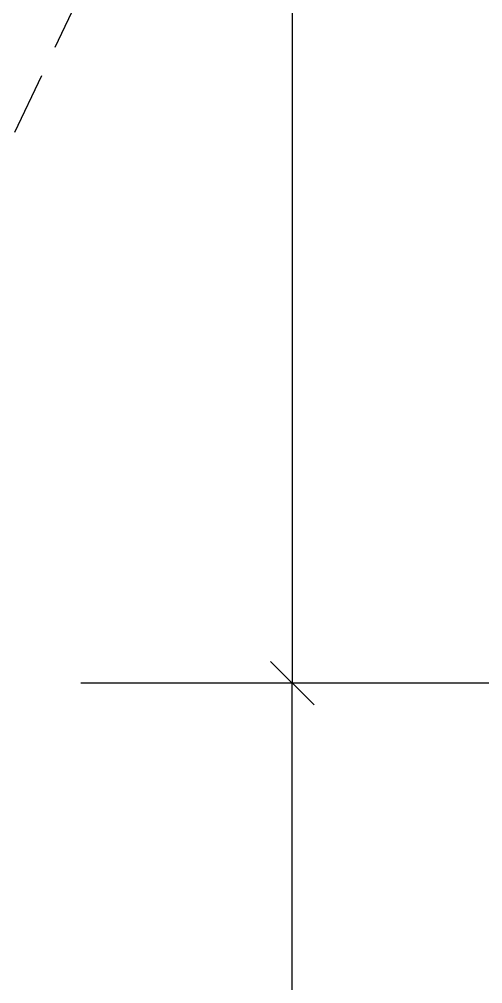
# Model space of a CAD drawing. Extents: x 11369658 to 11598203, y -3946797 to -3787209.
# Drawn here: x 11385052 to 11387822, y -3887204 to -3881436 of the extents above; entities that cross this region are included whole.
import ezdxf

# ---------------------------------------------------------------- set-up
doc = ezdxf.new("R2010")
doc.units = 0
doc.header["$MEASUREMENT"] = 0
doc.linetypes.add('DASHED2', pattern=[0.375, 0.25, -0.125])
doc.layers.get('0').update_dxf_attribs({"linetype": 'CONTINUOUS'})

msp = doc.modelspace()

# ---------------------------------------------------------------- linework, layer by layer
at = {"color": 8, "lineweight": 25}
for p, q in [((11386683.9, -3874346.4), (11386683.9, -3885406.4)), ((11387882.5, -3885406.4), (11385420.2, -3885406.4)), ((11386683.9, -3896196.4), (11386683.9, -3885406.4))]:
    msp.add_line(p, q, dxfattribs=at)
at = {"color": 8, "linetype": 'DASHED2', "lineweight": 25, "ltscale": 1500}
msp.add_line((11378522.5, -3895836.4), (11388582.5, -3874606.4), dxfattribs=at)
at = {"color": 8, "linetype": 'ByBlock', "lineweight": 25}
msp.add_line((11386553.9, -3885276.4), (11386813.9, -3885536.4), dxfattribs=at)

doc.saveas('drawing.dxf')
